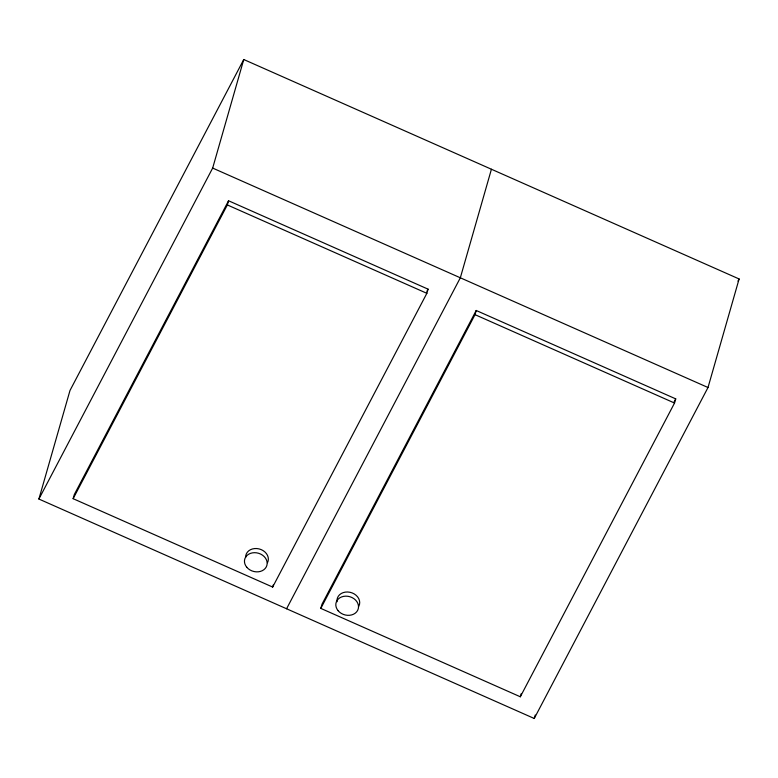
<?xml version="1.0" encoding="UTF-8"?>
<svg xmlns="http://www.w3.org/2000/svg" width="778" height="778" viewBox="0 0 778 778"><rect width="100%" height="100%" fill="white"/><g stroke="black" fill="none" stroke-linecap="round" stroke-linejoin="round"><path stroke-width="1.17" d="M38.9 499.038L69.991 390.488L243.757 59.517L739.1 278.962L708.009 387.512L534.243 718.483L38.9 499.038L212.666 168.077L243.757 59.517M73.132 498.679L74.328 494.497L228.547 200.763L428.056 289.153L426.859 293.325L272.65 587.059L73.132 498.679L227.351 204.945L228.547 200.763M272.65 587.059L273.243 584.968M320.808 608.396L322.004 604.214L476.214 310.48L675.732 398.871L674.536 403.043L520.317 696.777L320.808 608.396L475.018 314.662L476.214 310.48M491.424 169.234L460.333 277.795L286.576 608.766M520.317 696.777L521.221 693.645M534.243 718.483L535.245 714.982M426.928 291.303L428.056 289.153M674.04 402.1L675.732 398.871M737.972 281.111L739.1 278.962M212.666 168.077L708.009 387.512M227.351 204.945L426.859 293.325M475.018 314.662L674.536 403.043M245.644 557.447A11.505 9.424 16 0 1 259.035 548.898A11.505 9.424 16 0 1 267.476 562.737M337.088 601.754A11.505 9.424 16 0 1 349.906 592.262A11.505 9.424 16 0 1 358.833 606.208M246.752 567.23A11.505 9.424 16 0 0 266.28 566.909A11.505 9.424 16 0 0 254.387 552.681A11.505 9.424 16 0 0 246.752 567.23M338.109 610.701A11.505 9.424 16 0 0 357.637 610.39A11.505 9.424 16 0 0 345.743 596.152A11.505 9.424 16 0 0 338.109 610.701"/></g></svg>
